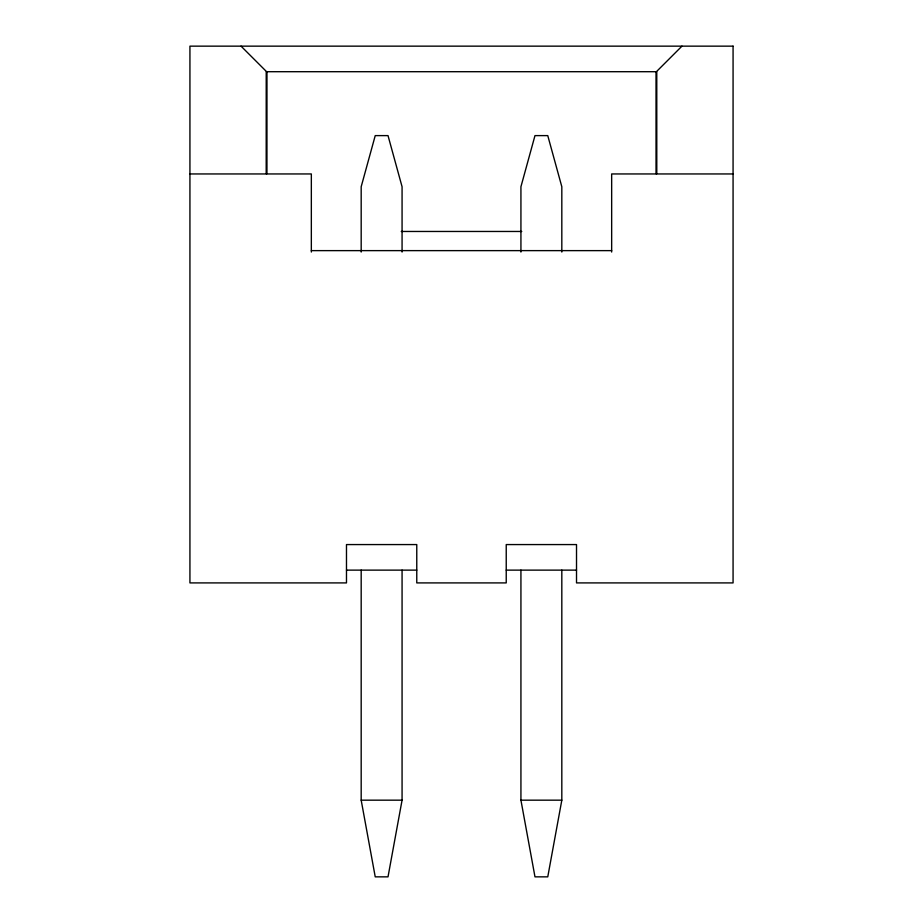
<?xml version="1.0" encoding="UTF-8"?>
<svg xmlns="http://www.w3.org/2000/svg" width="923" height="923" viewBox="0 0 923 923"><rect width="100%" height="100%" fill="white"/><g stroke="black" fill="none" stroke-linecap="round" stroke-linejoin="round"><path stroke-width="1.38" d="M266.435 173.893L266.493 71.602L266.528 173.893M656.472 173.905L656.507 71.602L656.553 173.905M402.07 570.126L402.07 800.172L388.018 876.85L375.234 876.85L361.181 800.172L361.181 570.126M561.819 570.126L561.819 800.172L547.766 876.85L534.982 876.85L520.93 800.172L520.93 570.126M241.041 46.15L266.609 71.706L656.391 71.706L681.959 46.15M189.93 173.951L311.339 173.951L311.339 252.048M733.07 173.951L611.661 173.951L611.661 252.048M401.251 231.465L521.749 231.465M311.339 250.629L611.661 250.629M346.483 570.126L416.769 570.126M506.231 570.126L576.517 570.126M361.181 800.172L402.07 800.172M520.93 800.172L561.819 800.172M656.391 71.706L656.391 173.974M561.819 252.048L561.819 186.734L547.766 135.612L534.982 135.612L520.93 186.734L520.93 252.048M402.07 252.048L402.07 186.734L388.018 135.612L375.234 135.612L361.181 186.734L361.181 252.048M266.609 71.706L266.609 173.974M733.07 46.15L189.93 46.15L189.93 582.909L346.483 582.909L346.483 544.57L416.769 544.57L416.769 582.909L506.231 582.909L506.231 544.57L576.517 544.57L576.517 582.909L733.07 582.909L733.07 46.15"/></g></svg>
